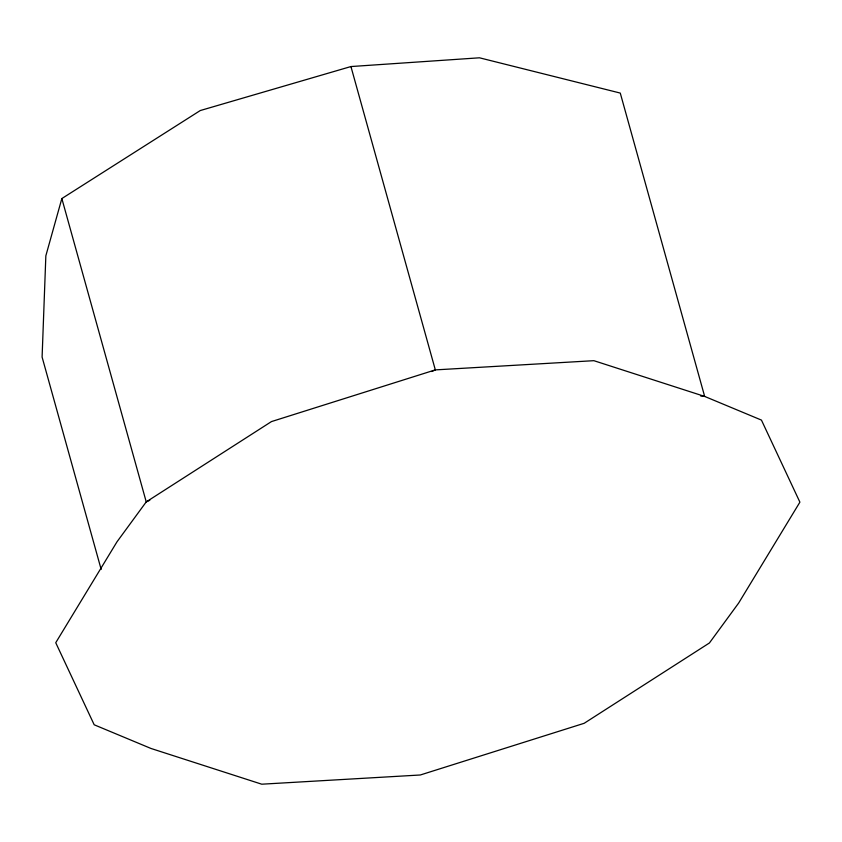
<?xml version="1.0" encoding="UTF-8"?>
<svg xmlns="http://www.w3.org/2000/svg" width="842" height="842" viewBox="0 0 842 842"><rect width="100%" height="100%" fill="white"/><g stroke="black" fill="none" stroke-linecap="round" stroke-linejoin="round"><path stroke-width="1.26" d="M700.733 396.035L704.659 396.424L593.873 360.681L435.325 369.891L271.471 421.579L146.234 501.895L116.985 541.827L55.74 642.72L94.188 724.783L150.981 748.464L261.757 784.197L420.316 774.987L584.169 723.299L709.406 642.983L738.655 603.051L799.9 502.158L761.442 420.095L704.659 396.424L620.27 93.073L479.477 57.803L350.935 66.55L200.27 110.544L61.845 198.554L45.847 255.81L42.1 357.082L101.166 569.424M149.813 500.264L146.234 501.895L61.845 198.554M431.736 371.532L435.325 369.891L350.935 66.55"/></g></svg>
